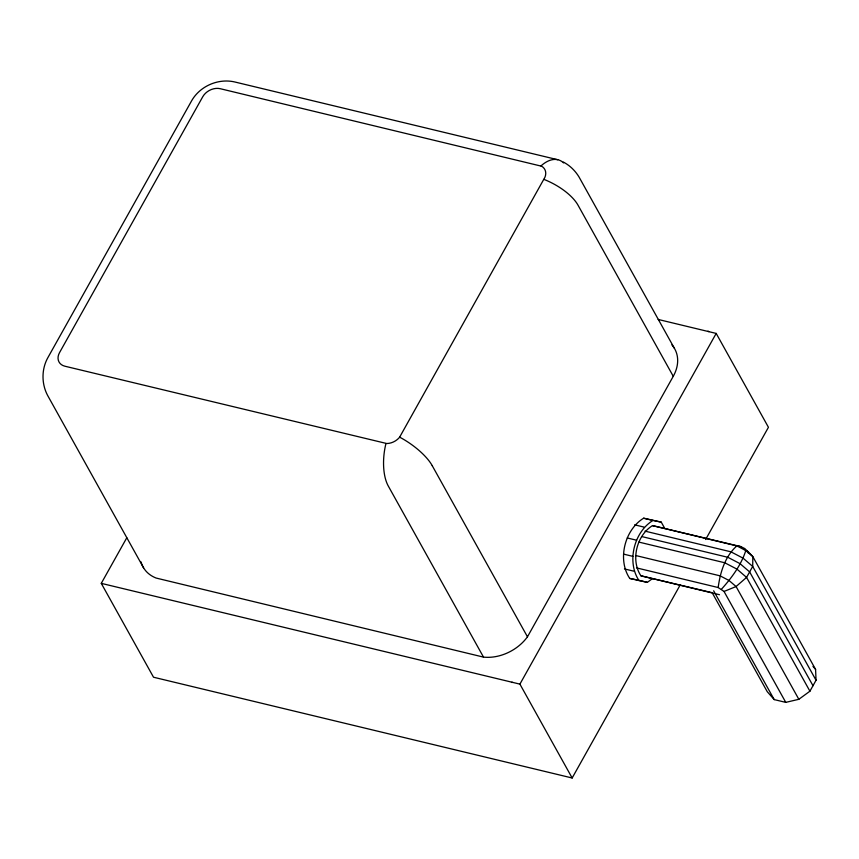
<?xml version="1.0" encoding="UTF-8"?>
<svg xmlns="http://www.w3.org/2000/svg" width="859" height="859" viewBox="0 0 859 859"><rect width="100%" height="100%" fill="white"/><g stroke="black" fill="none" stroke-linecap="round" stroke-linejoin="round"><path stroke-width="1.29" d="M785.76 702.372L724.03 591.454L718.178 587.535C720.186 572.416 725.039 556.267 736.85 545.916C743.905 546.002 748.329 552.101 752.828 556.621L815.578 669.376L816.05 680.253L809.919 691.205L798.838 699.301L785.76 702.372L774.206 699.591L767.259 691.699L712.154 592.689L640.932 575.809C630.452 560.24 636.626 535.275 652.518 525.611L741.059 546.657M652.368 578.676L647.353 582.359L629.754 578.44C617.17 559.757 624.579 529.799 643.638 518.202L661.247 522.122L664.78 528.468M639.085 580.695C626.512 562.001 633.91 532.043 652.98 520.447L661.247 522.122M680.113 585.108L572.158 777.996L153.525 677.225L101.276 583.358L126.799 537.766M399.639 437.156L544.939 177.255A13.604 10.254 -29.1 0 0 541.642 166.227L220.226 88.702A13.669 10.297 -29.1 0 0 202.724 96.788L59.539 352.619A13.669 10.297 -29.1 0 0 64.908 366.213L386.765 443.534A13.604 10.254 -29.1 0 0 399.091 437.832L399.639 437.156A39.181 14.281 34.2 0 1 432.26 465.718M141.037 561.893A39.911 30.076 -29.1 0 0 156.091 578.043L483.51 657.114A39.858 30.033 -29.1 0 0 527.469 636.809L673.263 376.306A39.858 30.033 -29.1 0 0 671.91 344.899M572.158 777.996L519.91 684.129L716.191 333.421L658.166 319.451M705.626 539.516L768.44 427.288L716.191 333.421M721.453 589.242C731.61 577.882 741.113 565.243 745.795 550.576L744.334 548.364M724.03 591.454L736.077 586.547L746.568 577.398L752.699 566.435L752.828 556.621L745.795 550.576L736.85 545.916L652.518 525.611M511.492 682.411L512.726 682.4M629.754 578.44L638.012 580.115M557.749 159.72L234.7 81.959C218.272 78.148 200.083 86.061 191.686 100.686L47.954 357.505C41.157 369.51 41.436 384.95 48.394 396.826L143.625 567.917M643.638 518.202L652.98 520.447M634.618 524.828L643.96 527.072M645.002 531.13L730.891 551.811L743.099 558.178L752.699 566.435L816.05 680.253M641.931 536.607L727.82 557.287L740.039 563.654L749.639 571.911L812.99 685.729M627.263 537.97L636.605 540.225M638.871 542.083L724.76 562.763L736.968 569.13L746.568 577.398L809.919 691.205M635.767 555.537L720.11 575.841L729.044 580.501L736.077 586.547L798.838 699.301M623.548 554.109L632.879 556.364M636.519 567.885L718.178 587.535M624.45 568.926L633.792 571.171M640.932 575.809L719.498 594.718M639.182 580.394L647.353 582.359M101.276 583.358L519.91 684.129M563.289 162.05C569.818 165.4 575.219 170.726 579.02 176.975L674.251 348.067M707.999 331.144L708.933 331.671M812.979 666.423L815.578 669.376M673.263 376.306L578.032 205.204A39.16 16.944 27.5 0 0 543.908 179.381M746.911 550.576L748.21 552.917M713.657 590.799L774.206 699.591M432.238 465.707L527.469 636.809M483.51 657.114L388.279 486.022A39.181 18.232 -82 0 1 385.949 443.502M540.966 165.927A39.181 21.432 -70.6 0 1 563.59 162.899"/></g></svg>
